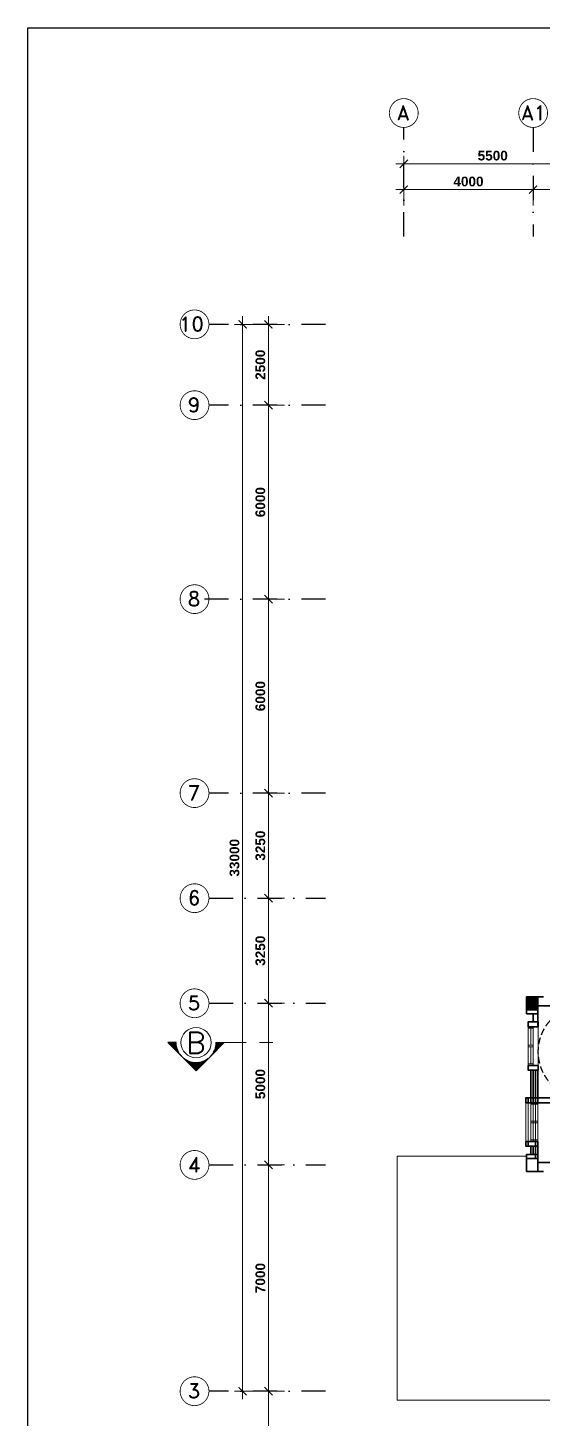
# Model space of a CAD drawing. Header units: inches. Extents: x 14 to 94880, y -4 to 65361.
# Drawn here: x 14 to 15920, y 21864 to 64871 of the extents above; entities that cross this region are included whole.
import ezdxf

# ---------------------------------------------------------------- set-up
doc = ezdxf.new("R2010")
doc.units = ezdxf.units.IN
doc.header["$MEASUREMENT"] = 0
doc.linetypes.add('DASHDOT', pattern=[1, 0.5, -0.25, 0, -0.25])
doc.linetypes.add('HIDDEN', pattern=[0.375, 0.25, -0.125])
for name, color, linetype, lineweight in [('COLUMN', 8, 'Continuous', 30), ('dim', 8, 'Continuous', 20), ('LW', 8, 'Continuous', 20), ('ROOF', 8, 'Continuous', 20), ('t3', 8, 'Continuous', 25), ('wall', 8, 'Continuous', 30), ('WIN', 8, 'Continuous', 18)]:
    doc.layers.add(name, color=color, linetype=linetype, lineweight=lineweight)
for name, color, linetype in [('GRID', 8, 'DASHDOT'), ('GRID-TEXT', 8, 'Continuous'), ('stair', 8, 'Continuous'), ('t.block', 4, 'Continuous')]:
    doc.layers.add(name, color=color, linetype=linetype)
doc.styles.add('ROMANS', font='romans.shx', dxfattribs={"width": 0.5, "height": 400})
doc.styles.add('style1', font='romand.shx', dxfattribs={"height": 250})
doc.styles.add('style2', font='sanssb__.ttf', dxfattribs={"height": 1200})
pattern_1 = [(45, (-268886.374, -435299.072), (8.71155554, -8.71155554), [])]

# ---------------------------------------------------------------- blocks, each defined once
blk = doc.blocks.new('_ArchTick')
at = {"color": 0, "linetype": 'ByBlock', "const_width": 0.15}
blk.add_lwpolyline([(-0.5, -0.5), (0.5, 0.5)], dxfattribs=at)
blk = doc.blocks.new('WW')
at = {"layer": 'wall'}
for points in [[(-2476669, -906963), (-2476669, -907113), (-2476969, -907113), (-2476969, -906963)], [(-2476669, -908313), (-2476669, -908463), (-2476969, -908463), (-2476969, -908313)]]:
    blk.add_lwpolyline(points, close=True, dxfattribs=at)
at = {"layer": 'WIN', "color": 2}
blk.add_line((-2476969, -907113), (-2476969, -908313), dxfattribs=at)
at = {"layer": 'WIN'}
for p, q in [((-2476819, -908313), (-2476819, -907113)), ((-2476744, -907163), (-2476744, -907688)), ((-2476669, -908313), (-2476669, -907113)), ((-2476744, -907738), (-2476744, -908263))]:
    blk.add_line(p, q, dxfattribs=at)
for points in [[(-2476819, -907113), (-2476819, -907163), (-2476669, -907163), (-2476669, -907113)], [(-2476819, -907688), (-2476819, -907738), (-2476669, -907738), (-2476669, -907688)], [(-2476819, -908263), (-2476819, -908313), (-2476669, -908313), (-2476669, -908263)]]:
    blk.add_lwpolyline(points, close=True, dxfattribs=at)
blk = doc.blocks.new('GF')
at = {"layer": 'wall'}
for points in [[(-2478464, -901233), (-2478464, -901383), (-2478764, -901383), (-2478764, -901233)], [(-2478464, -902583), (-2478464, -902733), (-2478764, -902733), (-2478764, -902583)]]:
    blk.add_lwpolyline(points, close=True, dxfattribs=at)
at = {"layer": 'WIN'}
for p, q in [((-2478764, -902583), (-2478764, -901383)), ((-2478614, -902583), (-2478614, -901383)), ((-2478689, -901433), (-2478689, -901958)), ((-2478689, -902008), (-2478689, -902533))]:
    blk.add_line(p, q, dxfattribs=at)
at = {"layer": 'WIN', "color": 2}
blk.add_line((-2478464, -901383), (-2478464, -902583), dxfattribs=at)
at = {"layer": 'WIN'}
for points in [[(-2478764, -901383), (-2478764, -901433), (-2478614, -901433), (-2478614, -901383)], [(-2478764, -901958), (-2478764, -902008), (-2478614, -902008), (-2478614, -901958)], [(-2478764, -902533), (-2478764, -902583), (-2478614, -902583), (-2478614, -902533)]]:
    blk.add_lwpolyline(points, close=True, dxfattribs=at)

msp = doc.modelspace()

# ---------------------------------------------------------------- hatches: boundary and pattern name
at = {"layer": 'COLUMN'}
msp.add_hatch(color=256, dxfattribs=at).paths.add_polyline_path([(15790, 34498), (15790, 34898), (15440, 34898), (15440, 34498)])
at = {"layer": 'LW'}
h = msp.add_hatch(dxfattribs=at)
h.set_pattern_fill('U', color=256, scale=12.32, angle=-45, style=0, pattern_type=0)
h.set_pattern_definition(pattern_1)
edge = h.paths.add_edge_path()
edge.add_arc((5217, 33481), 616, 540, 585)
edge.add_line((4782, 33045), (4346, 33481))
edge.add_line((4346, 33481), (4601, 33481))
h = msp.add_hatch(dxfattribs=at)
h.set_pattern_fill('U', color=256, scale=12.32, angle=-45, style=0, pattern_type=0)
h.set_pattern_definition(pattern_1)
edge = h.paths.add_edge_path()
edge.add_line((6088, 33481), (5653, 33045))
edge.add_arc((5217, 33481), 616, 675, 720)
edge.add_line((5833, 33481), (6088, 33481))
h = msp.add_hatch(dxfattribs=at)
h.set_pattern_fill('U', color=256, scale=12.32, angle=-45, style=0, pattern_type=0)
h.set_pattern_definition(pattern_1)
edge = h.paths.add_edge_path()
edge.add_line((5653, 33045), (5217, 32609))
edge.add_line((5217, 32609), (4782, 33045))
edge.add_arc((5217, 33481), 616, 585, 630)
edge.add_arc((5217, 33481), 616, 630, 675)

# ---------------------------------------------------------------- linework, layer by layer
for p, q in [((4601, 33481), (4346, 33481)), ((5217, 32609), (4346, 33481)), ((5217, 32609), (6088, 33481))]:
    msp.add_line(p, q)
at = {"layer": 'COLUMN'}
for points in [[(15790, 34498), (15790, 34898), (15440, 34898), (15440, 34498)], [(15790, 34498), (15790, 34898), (15440, 34898), (15440, 34498)], [(15790, 29498), (15790, 29898), (15440, 29898), (15440, 29498)]]:
    msp.add_lwpolyline(points, close=True, dxfattribs=at)
at = {"layer": 'dim'}
for p, q in [((11390, 60665), (17390, 60665)), ((11640, 60170), (11640, 60915)), ((11390, 59865), (15890, 59865)), ((11640, 59370), (11640, 60115)), ((15390, 59865), (17390, 59865)), ((15640, 59370), (15640, 60115)), ((15640, 59370), (15640, 60115)), ((6656, 55948), (6656, 22448)), ((7456, 55948), (7456, 52948)), ((7150, 55698), (6406, 55698)), ((7950, 55698), (7206, 55698)), ((7456, 53448), (7456, 46948)), ((7950, 53198), (7206, 53198)), ((7950, 53198), (7206, 53198)), ((7456, 47448), (7456, 40948)), ((7950, 47198), (7206, 47198)), ((7950, 47198), (7206, 47198)), ((7456, 41448), (7456, 37698)), ((7950, 41198), (7206, 41198)), ((7950, 41198), (7206, 41198)), ((7950, 37948), (7206, 37948)), ((7950, 37948), (7206, 37948)), ((7456, 38198), (7456, 34448)), ((7456, 34948), (7456, 29448)), ((7950, 34698), (7206, 34698)), ((7950, 34698), (7206, 34698)), ((7950, 29698), (7206, 29698)), ((7950, 29698), (7206, 29698)), ((7456, 29948), (7456, 22448)), ((7456, 22948), (7456, 18723)), ((7150, 22698), (6406, 22698)), ((7950, 22698), (7206, 22698)), ((7950, 22698), (7206, 22698))]:
    msp.add_line(p, q, dxfattribs=at)
at = {"layer": 'GRID', "ltscale": 1500}
for p, q in [((11640, 58418), (11640, 61789)), ((15640, 61789), (15640, 58418)), ((9224, 55698), (5615, 55698)), ((9224, 53198), (5615, 53198)), ((9224, 47198), (4901, 47198)), ((9224, 41198), (5615, 41198)), ((5615, 37948), (9224, 37948)), ((5615, 34698), (9224, 34698)), ((5615, 29698), (9224, 29698)), ((9224, 22698), (5615, 22698))]:
    msp.add_line(p, q, dxfattribs=at)
at = {"layer": 'GRID-TEXT', "const_width": 24.7}
for points in [[(12086, 62235, 1), (11195, 62235, 0.414214), (11640, 61789, 0.414214), (12086, 62235, 1)], [(16086, 62235, 1), (15195, 62235, 0.414214), (15640, 61789, 0.414214), (16086, 62235, 1)], [(5615, 55698, 1), (4724, 55698, 0.414214), (5169, 55253, 0.414214), (5615, 55698, 1)], [(5615, 53198, 1), (4724, 53198, 0.414214), (5169, 52753, 0.414214), (5615, 53198, 1)], [(5615, 47198, 1), (4724, 47198, 0.414214), (5169, 46753, 0.414214), (5615, 47198, 1)], [(5615, 41198, 1), (4724, 41198, 0.414214), (5169, 40753, 0.414214), (5615, 41198, 1)], [(5615, 37948, 1), (4724, 37948, 0.414214), (5169, 37503, 0.414214), (5615, 37948, 1)], [(5615, 34698, 1), (4724, 34698, 0.414214), (5169, 34253, 0.414214), (5615, 34698, 1)], [(5615, 29698, 1), (4724, 29698, 0.414214), (5169, 29253, 0.414214), (5615, 29698, 1)], [(5615, 22698, 1), (4724, 22698, 0.414214), (5169, 22253, 0.414214), (5615, 22698, 1)]]:
    msp.add_lwpolyline(points, format="xyb", dxfattribs=at)
at = {"layer": 'LW'}
for p, q in [((6767, 33481), (5833, 33481)), ((7590, 33481), (7179, 33481))]:
    msp.add_line(p, q, dxfattribs=at)
for points in [[(4601, 33481, 0.198912), (4782, 33045), (4346, 33481)], [(6088, 33481), (5653, 33045, 0.198912), (5833, 33481)], [(5653, 33045), (5217, 32609), (4782, 33045, 0.198912), (5217, 32865, 0.198912)]]:
    msp.add_lwpolyline(points, format="xyb", close=True, dxfattribs=at)
msp.add_circle((5217, 33481), 468, dxfattribs=at)
at = {"layer": 'ROOF', "linetype": 'Continuous', "ltscale": 2000}
msp.add_lwpolyline([(15440, 29973), (11440, 29973), (11440, 22423), (18540, 22423)], dxfattribs=at)
at = {"layer": 'stair', "linetype": 'HIDDEN', "ltscale": 800}
msp.add_arc((17215, 33198), 1425, 90, 270, dxfattribs=at)
at = {"layer": 't.block', "color": 7, "ltscale": 0.5}
msp.add_lwpolyline([(94869, 8), (14, 8), (14, 64871), (94869, 64871)], close=True, dxfattribs=at)
at = {"layer": 'wall'}
for p, q in [((15440, 34898), (15965, 34898)), ((15440, 34898), (15965, 34898)), ((15440, 34498), (15440, 34373)), ((23215, 34623), (15565, 34623)), ((23215, 34623), (15790, 34623)), ((15790, 33973), (15790, 34498)), ((15790, 34373), (15440, 34373)), ((15640, 34123), (15640, 34373)), ((15565, 31623), (15565, 32623)), ((15640, 31623), (15640, 32623)), ((15715, 31623), (15715, 32623)), ((15790, 31623), (15790, 32623)), ((20335, 31773), (15565, 31773)), ((20335, 31773), (15565, 31773)), ((20335, 31623), (15565, 31623)), ((20335, 31623), (15565, 31623)), ((20335, 31623), (15565, 31623)), ((15565, 30023), (15565, 30273)), ((15640, 30023), (15640, 30273)), ((15715, 29898), (15715, 30423)), ((15790, 29898), (15790, 30423)), ((15440, 29898), (15440, 30023)), ((15715, 30023), (15440, 30023)), ((15790, 30023), (15440, 30023)), ((15440, 29898), (15440, 30023)), ((15790, 29773), (23215, 29773)), ((15965, 29498), (15440, 29498))]:
    msp.add_line(p, q, dxfattribs=at)

# ---------------------------------------------------------------- block references
at = {"layer": 'dim', "xscale": 250, "yscale": 250, "zscale": 250}
for p, rotation in [((11640, 60665), 180), ((11640, 59865), 180), ((15640, 59865), 180), ((6656, 55698), 90), ((7456, 55698), 90), ((7456, 53198), 90), ((7456, 53198), 270), ((7456, 47198), 270), ((7456, 47198), 90), ((7456, 41198), 270), ((7456, 41198), 90), ((7456, 37948), 270), ((7456, 37948), 90), ((7456, 34698), 270), ((7456, 34698), 90), ((7456, 29698), 90), ((7456, 29698), 270), ((6656, 22698), 270), ((7456, 22698), 270), ((7456, 22698), 90)]:
    msp.add_blockref('_ArchTick', p, dxfattribs=dict(at, rotation=rotation))
msp.add_blockref('_ArchTick', (15640, 59865), dxfattribs=at)
at = {"layer": 'WIN'}
for name, p in [('GF', (2494255, 935357)), ('WW', (2492384, 938736)), ('WW', (2492459, 938736))]:
    msp.add_blockref(name, p, dxfattribs=at)

# ---------------------------------------------------------------- texts
at = {"layer": 'dim', "char_height": 300, "attachment_point": 5, "style": 'style2'}
for s, insert in [('\\A1;5500', (14390, 60915)), ('\\A1;4000', (13640, 60115))]:
    msp.add_mtext(s, dxfattribs=dict(at, insert=insert))
at = {"layer": 'dim', "char_height": 300, "attachment_point": 5, "rotation": 90, "style": 'style2'}
for s, insert in [('\\A1;2500', (7206, 54448)), ('\\A1;6000', (7206, 50198)), ('\\A1;6000', (7206, 44198)), ('\\A1;3250', (7206, 39573)), ('\\A1;33000', (6406, 39198)), ('\\A1;3250', (7206, 36323)), ('\\A1;5000', (7206, 32198)), ('\\A1;7000', (7206, 26198))]:
    msp.add_mtext(s, dxfattribs=dict(at, insert=insert))
at = {"layer": 'GRID-TEXT', "style": 'style1'}
for s, p in [('A', (11431, 62019)), ('A1', (15269, 62019)), ('10', (4687, 55483)), ('9', (4961, 52983)), ('8', (4961, 46983)), ('7', (4961, 40983)), ('6', (4961, 37733)), ('5', (4961, 34483)), ('4', (4961, 29483)), ('3', (4961, 22483))]:
    msp.add_text(s, height=450, dxfattribs=at).set_placement(p)
at = {"layer": 't3', "ltscale": 3, "style": 'ROMANS'}
msp.add_text('B', height=660, dxfattribs=at).set_placement((4915, 33149))

doc.saveas('drawing.dxf')
